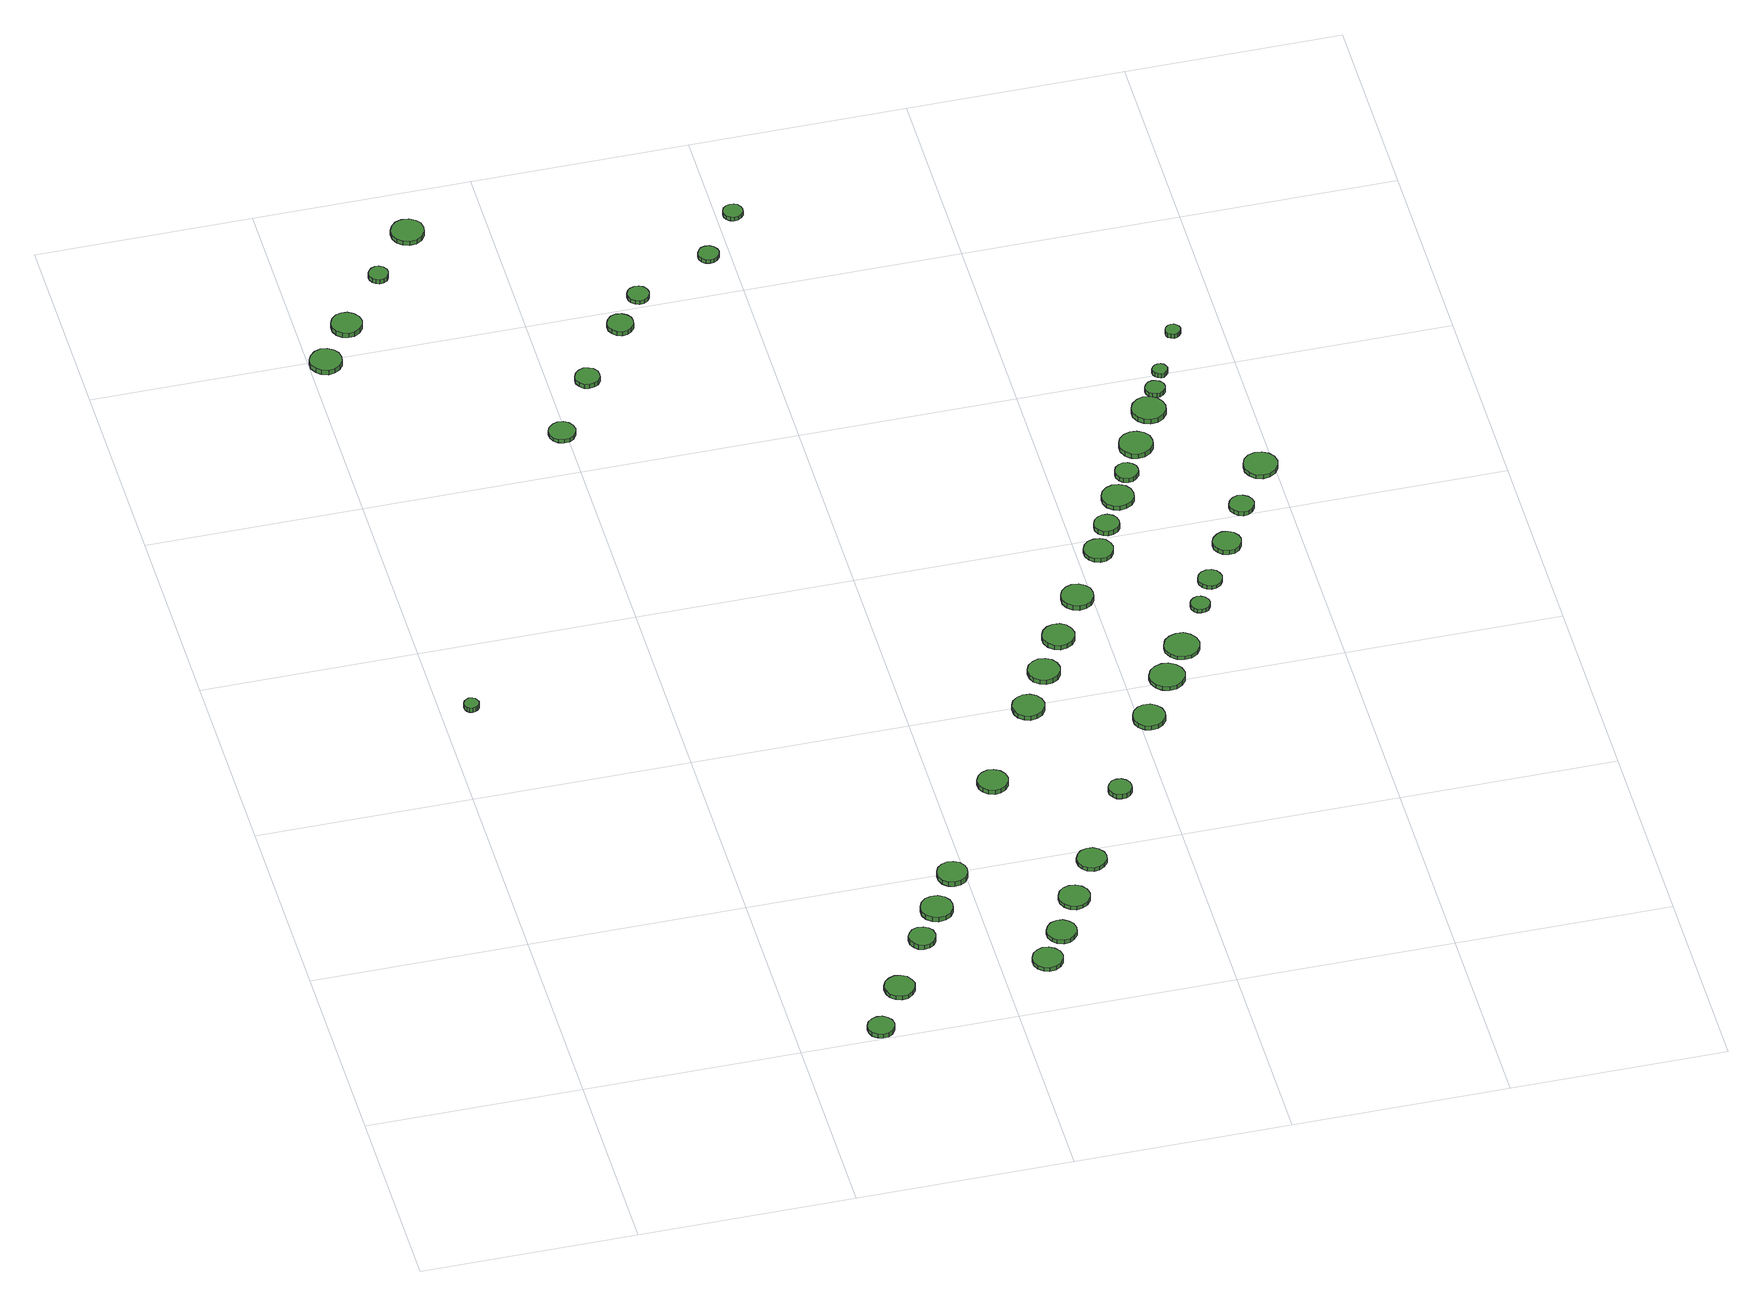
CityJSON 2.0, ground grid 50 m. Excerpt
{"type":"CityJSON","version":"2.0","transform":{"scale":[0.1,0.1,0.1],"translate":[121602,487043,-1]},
"CityObjects":{
"tree1":{"type":"SolitaryVegetationObject","attributes":{"function":"something"},"geometry":[{"type":"MultiSurface","lod":"1","boundaries":[[[0,1,2,3,4,5,6,7,8,9,10,11,12,13,14]],[[15,16,17,18,19,20,21,22,23,24,25,26,27,28,29]],[[0,29,28,1]],[[1,28,27,2]],[[2,27,26,3]],[[3,26,25,4]],[[4,25,24,5]],[[5,24,23,6]],[[6,23,22,7]],[[7,22,21,8]],[[8,21,20,9]],[[9,20,19,10]],[[10,19,18,11]],[[11,18,17,12]],[[12,17,16,13]],[[13,16,15,14]],[[14,15,29,0]]]}]},
"tree2":{"type":"SolitaryVegetationObject","attributes":{"function":"something"},"geometry":[{"type":"MultiSurface","lod":"1","boundaries":[[[30,31,32,33,34,35,36,37,38,39,40,41,42,43,44]],[[45,46,47,48,49,50,51,52,53,54,55,56,57,58,59]],[[30,59,58,31]],[[31,58,57,32]],[[32,57,56,33]],[[33,56,55,34]],[[34,55,54,35]],[[35,54,53,36]],[[36,53,52,37]],[[37,52,51,38]],[[38,51,50,39]],[[39,50,49,40]],[[40,49,48,41]],[[41,48,47,42]],[[42,47,46,43]],[[43,46,45,44]],[[44,45,59,30]]]}]},
"tree3":{"type":"SolitaryVegetationObject","attributes":{"function":"something"},"geometry":[{"type":"MultiSurface","lod":"1","boundaries":[[[60,61,62,63,64,65,66,67,68,69,70,71,72,73,74]],[[75,76,77,78,79,80,81,82,83,84,85,86,87,88,89]],[[60,89,88,61]],[[61,88,87,62]],[[62,87,86,63]],[[63,86,85,64]],[[64,85,84,65]],[[65,84,83,66]],[[66,83,82,67]],[[67,82,81,68]],[[68,81,80,69]],[[69,80,79,70]],[[70,79,78,71]],[[71,78,77,72]],[[72,77,76,73]],[[73,76,75,74]],[[74,75,89,60]]]}]},
"tree4":{"type":"SolitaryVegetationObject","attributes":{"function":"something"},"geometry":[{"type":"MultiSurface","lod":"1","boundaries":[[[90,91,92,93,94,95,96,97,98,99,100,101,102,103,104]],[[105,106,107,108,109,110,111,112,113,114,115,116,117,118,119]],[[90,119,118,91]],[[91,118,117,92]],[[92,117,116,93]],[[93,116,115,94]],[[94,115,114,95]],[[95,114,113,96]],[[96,113,112,97]],[[97,112,111,98]],[[98,111,110,99]],[[99,110,109,100]],[[100,109,108,101]],[[101,108,107,102]],[[102,107,106,103]],[[103,106,105,104]],[[104,105,119,90]]]}]},
"tree5":{"type":"SolitaryVegetationObject","attributes":{"function":"something"},"geometry":[{"type":"MultiSurface","lod":"1","boundaries":[[[120,121,122,123,124,125,126,127,128,129,130,131,132,133,134]],[[135,136,137,138,139,140,141,142,143,144,145,146,147,148,149]],[[120,149,148,121]],[[121,148,147,122]],[[122,147,146,123]],[[123,146,145,124]],[[124,145,144,125]],[[125,144,143,126]],[[126,143,142,127]],[[127,142,141,128]],[[128,141,140,129]],[[129,140,139,130]],[[130,139,138,131]],[[131,138,137,132]],[[132,137,136,133]],[[133,136,135,134]],[[134,135,149,120]]]}]},
"tree6":{"type":"SolitaryVegetationObject","attributes":{"function":"something"},"geometry":[{"type":"MultiSurface","lod":"1","boundaries":[[[150,151,152,153,154,155,156,157,158,159,160,161,162,163,164]],[[165,166,167,168,169,170,171,172,173,174,175,176,177,178,179]],[[150,179,178,151]],[[151,178,177,152]],[[152,177,176,153]],[[153,176,175,154]],[[154,175,174,155]],[[155,174,173,156]],[[156,173,172,157]],[[157,172,171,158]],[[158,171,170,159]],[[159,170,169,160]],[[160,169,168,161]],[[161,168,167,162]],[[162,167,166,163]],[[163,166,165,164]],[[164,165,179,150]]]}]},
"tree7":{"type":"SolitaryVegetationObject","attributes":{"function":"something"},"geometry":[{"type":"MultiSurface","lod":"1","boundaries":[[[180,181,182,183,184,185,186,187,188,189,190,191,192,193,194]],[[195,196,197,198,199,200,201,202,203,204,205,206,207,208,209]],[[180,209,208,181]],[[181,208,207,182]],[[182,207,206,183]],[[183,206,205,184]],[[184,205,204,185]],[[185,204,203,186]],[[186,203,202,187]],[[187,202,201,188]],[[188,201,200,189]],[[189,200,199,190]],[[190,199,198,191]],[[191,198,197,192]],[[192,197,196,193]],[[193,196,195,194]],[[194,195,209,180]]]}]},
"tree8":{"type":"SolitaryVegetationObject","attributes":{"function":"something"},"geometry":[{"type":"MultiSurface","lod":"1","boundaries":[[[210,211,212,213,214,215,216,217,218,219,220,221,222,223,224]],[[225,226,227,228,229,230,231,232,233,234,235,236,237,238,239]],[[210,239,238,211]],[[211,238,237,212]],[[212,237,236,213]],[[213,236,235,214]],[[214,235,234,215]],[[215,234,233,216]],[[216,233,232,217]],[[217,232,231,218]],[[218,231,230,219]],[[219,230,229,220]],[[220,229,228,221]],[[221,228,227,222]],[[222,227,226,223]],[[223,226,225,224]],[[224,225,239,210]]]}]},
"tree9":{"type":"SolitaryVegetationObject","attributes":{"function":"something"},"geometry":[{"type":"MultiSurface","lod":"1","boundaries":[[[240,241,242,243,244,245,246,247,248,249,250,251,252,253,254]],[[255,256,257,258,259,260,261,262,263,264,265,266,267,268,269]],[[240,269,268,241]],[[241,268,267,242]],[[242,267,266,243]],[[243,266,265,244]],[[244,265,264,245]],[[245,264,263,246]],[[246,263,262,247]],[[247,262,261,248]],[[248,261,260,249]],[[249,260,259,250]],[[250,259,258,251]],[[251,258,257,252]],[[252,257,256,253]],[[253,256,255,254]],[[254,255,269,240]]]}]},
"tree10":{"type":"SolitaryVegetationObject","attributes":{"function":"something"},"geometry":[{"type":"MultiSurface","lod":"1","boundaries":[[[270,271,272,273,274,275,276,277,278,279,280,281,282,283,284]],[[285,286,287,288,289,290,291,292,293,294,295,296,297,298,299]],[[270,299,298,271]],[[271,298,297,272]],[[272,297,296,273]],[[273,296,295,274]],[[274,295,294,275]],[[275,294,293,276]],[[276,293,292,277]],[[277,292,291,278]],[[278,291,290,279]],[[279,290,289,280]],[[280,289,288,281]],[[281,288,287,282]],[[282,287,286,283]],[[283,286,285,284]],[[284,285,299,270]]]}]},
"tree11":{"type":"SolitaryVegetationObject","attributes":{"function":"something"},"geometry":[{"type":"MultiSurface","lod":"1","boundaries":[[[300,301,302,303,304,305,306,307,308,309,310,311,312,313,314]],[[315,316,317,318,319,320,321,322,323,324,325,326,327,328,329]],[[300,329,328,301]],[[301,328,327,302]],[[302,327,326,303]],[[303,326,325,304]],[[304,325,324,305]],[[305,324,323,306]],[[306,323,322,307]],[[307,322,321,308]],[[308,321,320,309]],[[309,320,319,310]],[[310,319,318,311]],[[311,318,317,312]],[[312,317,316,313]],[[313,316,315,314]],[[314,315,329,300]]]}]},
"tree12":{"type":"SolitaryVegetationObject","attributes":{"function":"something"},"geometry":[{"type":"MultiSurface","lod":"1","boundaries":[[[330,331,332,333,334,335,336,337,338,339,340,341,342,343,344]],[[345,346,347,348,349,350,351,352,353,354,355,356,357,358,359]],[[330,359,358,331]],[[331,358,357,332]],[[332,357,356,333]],[[333,356,355,334]],[[334,355,354,335]],[[335,354,353,336]],[[336,353,352,337]],[[337,352,351,338]],[[338,351,350,339]],[[339,350,349,340]],[[340,349,348,341]],[[341,348,347,342]],[[342,347,346,343]],[[343,346,345,344]],[[344,345,359,330]]]}]},
"tree13":{"type":"SolitaryVegetationObject","attributes":{"function":"something"},"geometry":[{"type":"MultiSurface","lod":"1","boundaries":[[[360,361,362,363,364,365,366,367,368,369,370,371,372,373,374]],[[375,376,377,378,379,380,381,382,383,384,385,386,387,388,389]],[[360,389,388,361]],[[361,388,387,362]],[[362,387,386,363]],[[363,386,385,364]],[[364,385,384,365]],[[365,384,383,366]],[[366,383,382,367]],[[367,382,381,368]],[[368,381,380,369]],[[369,380,379,370]],[[370,379,378,371]],[[371,378,377,372]],[[372,377,376,373]],[[373,376,375,374]],[[374,375,389,360]]]}]},
"tree14":{"type":"SolitaryVegetationObject","attributes":{"function":"something"},"geometry":[{"type":"MultiSurface","lod":"1","boundaries":[[[390,391,392,393,394,395,396,397,398,399,400,401,402,403,404]],[[405,406,407,408,409,410,411,412,413,414,415,416,417,418,419]],[[390,419,418,391]],[[391,418,417,392]],[[392,417,416,393]],[[393,416,415,394]],[[394,415,414,395]],[[395,414,413,396]],[[396,413,412,397]],[[397,412,411,398]],[[398,411,410,399]],[[399,410,409,400]],[[400,409,408,401]],[[401,408,407,402]],[[402,407,406,403]],[[403,406,405,404]],[[404,405,419,390]]]}]},
"tree15":{"type":"SolitaryVegetationObject","attributes":{"function":"something"},"geometry":[{"type":"MultiSurface","lod":"1","boundaries":[[[420,421,422,423,424,425,426,427,428,429,430,431,432,433,434]],[[435,436,437,438,439,440,441,442,443,444,445,446,447,448,449]],[[420,449,448,421]],[[421,448,447,422]],[[422,447,446,423]],[[423,446,445,424]],[[424,445,444,425]],[[425,444,443,426]],[[426,443,442,427]],[[427,442,441,428]],[[428,441,440,429]],[[429,440,439,430]],[[430,439,438,431]],[[431,438,437,432]],[[432,437,436,433]],[[433,436,435,434]],[[434,435,449,420]]]}]},
"tree16":{"type":"SolitaryVegetationObject","attributes":{"function":"something"},"geometry":[{"type":"MultiSurface","lod":"1","boundaries":[[[450,451,452,453,454,455,456,457,458,459,460,461,462,463,464]],[[465,466,467,468,469,470,471,472,473,474,475,476,477,478,479]],[[450,479,478,451]],[[451,478,477,452]],[[452,477,476,453]],[[453,476,475,454]],[[454,475,474,455]],[[455,474,473,456]],[[456,473,472,457]],[[457,472,471,458]],[[458,471,470,459]],[[459,470,469,460]],[[460,469,468,461]],[[461,468,467,462]],[[462,467,466,463]],[[463,466,465,464]],[[464,465,479,450]]]}]},
"tree17":{"type":"SolitaryVegetationObject","attributes":{"function":"something"},"geometry":[{"type":"MultiSurface","lod":"1","boundaries":[[[480,481,482,483,484,485,486,487,488,489,490,491,492,493,494]],[[495,496,497,498,499,500,501,502,503,504,505,506,507,508,509]],[[480,509,508,481]],[[481,508,507,482]],[[482,507,506,483]],[[483,506,505,484]],[[484,505,504,485]],[[485,504,503,486]],[[486,503,502,487]],[[487,502,501,488]],[[488,501,500,489]],[[489,500,499,490]],[[490,499,498,491]],[[491,498,497,492]],[[492,497,496,493]],[[493,496,495,494]],[[494,495,509,480]]]}]},
"tree18":{"type":"SolitaryVegetationObject","attributes":{"function":"something"},"geometry":[{"type":"MultiSurface","lod":"1","boundaries":[[[510,511,512,513,514,515,516,517,518,519,520,521,522,523,524]],[[525,526,527,528,529,530,531,532,533,534,535,536,537,538,539]],[[510,539,538,511]],[[511,538,537,512]],[[512,537,536,513]],[[513,536,535,514]],[[514,535,534,515]],[[515,534,533,516]],[[516,533,532,517]],[[517,532,531,518]],[[518,531,530,519]],[[519,530,529,520]],[[520,529,528,521]],[[521,528,527,522]],[[522,527,526,523]],[[523,526,525,524]],[[524,525,539,510]]]}]},
"tree19":{"type":"SolitaryVegetationObject","attributes":{"function":"something"},"geometry":[{"type":"MultiSurface","lod":"1","boundaries":[[[540,541,542,543,544,545,546,547,548,549,550,551,552,553,554]],[[555,556,557,558,559,560,561,562,563,564,565,566,567,568,569]],[[540,569,568,541]],[[541,568,567,542]],[[542,567,566,543]],[[543,566,565,544]],[[544,565,564,545]],[[545,564,563,546]],[[546,563,562,547]],[[547,562,561,548]],[[548,561,560,549]],[[549,560,559,550]],[[550,559,558,551]],[[551,558,557,552]],[[552,557,556,553]],[[553,556,555,554]],[[554,555,569,540]]]}]},
"tree20":{"type":"SolitaryVegetationObject","attributes":{"function":"something"},"geometry":[{"type":"MultiSurface","lod":"1","boundaries":[[[570,571,572,573,574,575,576,577,578,579,580,581,582,583,584]],[[585,586,587,588,589,590,591,592,593,594,595,596,597,598,599]],[[570,599,598,571]],[[571,598,597,572]],[[572,597,596,573]],[[573,596,595,574]],[[574,595,594,575]],[[575,594,593,576]],[[576,593,592,577]],[[577,592,591,578]],[[578,591,590,579]],[[579,590,589,580]],[[580,589,588,581]],[[581,588,587,582]],[[582,587,586,583]],[[583,586,585,584]],[[584,585,599,570]]]}]},
"tree21":{"type":"SolitaryVegetationObject","attributes":{"function":"something"},"geometry":[{"type":"MultiSurface","lod":"1","boundaries":[[[600,601,602,603,604,605,606,607,608,609,610,611,612,613,614]],[[615,616,617,618,619,620,621,622,623,624,625,626,627,628,629]],[[600,629,628,601]],[[601,628,627,602]],[[602,627,626,603]],[[603,626,625,604]],[[604,625,624,605]],[[605,624,623,606]],[[606,623,622,607]],[[607,622,621,608]],[[608,621,620,609]],[[609,620,619,610]],[[610,619,618,611]],[[611,618,617,612]],[[612,617,616,613]],[[613,616,615,614]],[[614,615,629,600]]]}]},
"tree22":{"type":"SolitaryVegetationObject","attributes":{"function":"something"},"geometry":[{"type":"MultiSurface","lod":"1","boundaries":[[[630,631,632,633,634,635,636,637,638,639,640,641,642,643,644]],[[645,646,647,648,649,650,651,652,653,654,655,656,657,658,659]],[[630,659,658,631]],[[631,658,657,632]],[[632,657,656,633]],[[633,656,655,634]],[[634,655,654,635]],[[635,654,653,636]],[[636,653,652,637]],[[637,652,651,638]],[[638,651,650,639]],[[639,650,649,640]],[[640,649,648,641]],[[641,648,647,642]],[[642,647,646,643]],[[643,646,645,644]],[[644,645,659,630]]]}]},
"tree23":{"type":"SolitaryVegetationObject","attributes":{"function":"something"},"geometry":[{"type":"MultiSurface","lod":"1","boundaries":[[[660,661,662,663,664,665,666,667,668,669,670,671,672,673,674]],[[675,676,677,678,679,680,681,682,683,684,685,686,687,688,689]],[[660,689,688,661]],[[661,688,687,662]],[[662,687,686,663]],[[663,686,685,664]],[[664,685,684,665]],[[665,684,683,666]],[[666,683,682,667]],[[667,682,681,668]],[[668,681,680,669]],[[669,680,679,670]],[[670,679,678,671]],[[671,678,677,672]],[[672,677,676,673]],[[673,676,675,674]],[[674,675,689,660]]]}]},
"tree24":{"type":"SolitaryVegetationObject","attributes":{"function":"something"},"geometry":[{"type":"MultiSurface","lod":"1","boundaries":[[[690,691,692,693,694,695,696,697,698,699,700,701,702,703,704]],[[705,706,707,708,709,710,711,712,713,714,715,716,717,718,719]],[[690,719,718,691]],[[691,718,717,692]],[[692,717,716,693]],[[693,716,715,694]],[[694,715,714,695]],[[695,714,713,696]],[[696,713,712,697]],[[697,712,711,698]],[[698,711,710,699]],[[699,710,709,700]],[[700,709,708,701]],[[701,708,707,702]],[[702,707,706,703]],[[703,706,705,704]],[[704,705,719,690]]]}]},
"tree25":{"type":"SolitaryVegetationObject","attributes":{"function":"something"},"geometry":[{"type":"MultiSurface","lod":"1","boundaries":[[[720,721,722,723,724,725,726,727,728,729,730,731,732,733,734]],[[735,736,737,738,739,740,741,742,743,744,745,746,747,748,749]],[[720,749,748,721]],[[721,748,747,722]],[[722,747,746,723]],[[723,746,745,724]],[[724,745,744,725]],[[725,744,743,726]],[[726,743,742,727]],[[727,742,741,728]],[[728,741,740,729]],[[729,740,739,730]],[[730,739,738,731]],[[731,738,737,732]],[[732,737,736,733]],[[733,736,735,734]],[[734,735,749,720]]]}]},
"tree26":{"type":"SolitaryVegetationObject","attributes":{"function":"something"},"geometry":[{"type":"MultiSurface","lod":"1","boundaries":[[[750,751,752,753,754,755,756,757,758,759,760,761,762,763,764]],[[765,766,767,768,769,770,771,772,773,774,775,776,777,778,779]],[[750,779,778,751]],[[751,778,777,752]],[[752,777,776,753]],[[753,776,775,754]],[[754,775,774,755]],[[755,774,773,756]],[[756,773,772,757]],[[757,772,771,758]],[[758,771,770,759]],[[759,770,769,760]],[[760,769,768,761]],[[761,768,767,762]],[[762,767,766,763]],[[763,766,765,764]],[[764,765,779,750]]]}]},
"tree27":{"type":"SolitaryVegetationObject","attributes":{"function":"something"},"geometry":[{"type":"MultiSurface","lod":"1","boundaries":[[[780,781,782,783,784,785,786,787,788,789,790,791,792,793,794]],[[795,796,797,798,799,800,801,802,803,804,805,806,807,808,809]],[[780,809,808,781]],[[781,808,807,782]],[[782,807,806,783]],[[783,806,805,784]],[[784,805,804,785]],[[785,804,803,786]],[[786,803,802,787]],[[787,802,801,788]],[[788,801,800,789]],[[789,800,799,790]],[[790,799,798,791]],[[791,798,797,792]],[[792,797,796,793]],[[793,796,795,794]],[[794,795,809,780]]]}]},
"tree28":{"type":"SolitaryVegetationObject","attributes":{"function":"something"},"geometry":[{"type":"MultiSurface","lod":"1","boundaries":[[[810,811,812,813,814,815,816,817,818,819,820,821,822,823,824]],[[825,826,827,828,829,830,831,832,833,834,835,836,837,838,839]],[[810,839,838,811]],[[811,838,837,812]],[[812,837,836,813]],[[813,836,835,814]],[[814,835,834,815]],[[815,834,833,816]],[[816,833,832,817]],[[817,832,831,818]],[[818,831,830,819]],[[819,830,829,820]],[[820,829,828,821]],[[821,828,827,822]],[[822,827,826,823]],[[823,826,825,824]],[[824,825,839,810]]]}]},
"tree29":{"type":"SolitaryVegetationObject","attributes":{"function":"something"},"geometry":[{"type":"MultiSurface","lod":"1","boundaries":[[[840,841,842,843,844,845,846,847,848,849,850,851,852,853,854]],[[855,856,857,858,859,860,861,862,863,864,865,866,867,868,869]],[[840,869,868,841]],[[841,868,867,842]],[[842,867,866,843]],[[843,866,865,844]],[[844,865,864,845]],[[845,864,863,846]],[[846,863,862,847]],[[847,862,861,848]],[[848,861,860,849]],[[849,860,859,850]],[[850,859,858,851]],[[851,858,857,852]],[[852,857,856,853]],[[853,856,855,854]],[[854,855,869,840]]]}]},
"tree30":{"type":"SolitaryVegetationObject","attributes":{"function":"something"},"geometry":[{"type":"MultiSurface","lod":"1","boundaries":[[[870,871,872,873,874,875,876,877,878,879,880,881,882,883,884]],[[885,886,887,888,889,890,891,892,893,894,895,896,897,898,899]],[[870,899,898,871]],[[871,898,897,872]],[[872,897,896,873]],[[873,896,895,874]],[[874,895,894,875]],[[875,894,893,876]],[[876,893,892,877]],[[877,892,891,878]],[[878,891,890,879]],[[879,890,889,880]],[[880,889,888,881]],[[881,888,887,882]],[[882,887,886,883]],[[883,886,885,884]],[[884,885,899,870]]]}]},
"tree31":{"type":"SolitaryVegetationObject","attributes":{"function":"something"},"geometry":[{"type":"MultiSurface","lod":"1","boundaries":[[[900,901,902,903,904,905,906,907,908,909,910,911,912,913,914]],[[915,916,917,918,919,920,921,922,923,924,925,926,927,928,929]],[[900,929,928,901]],[[901,928,927,902]],[[902,927,926,903]],[[903,926,925,904]],[[904,925,924,905]],[[905,924,923,906]],[[906,923,922,907]],[[907,922,921,908]],[[908,921,920,909]],[[909,920,919,910]],[[910,919,918,911]],[[911,918,917,912]],[[912,917,916,913]],[[913,916,915,914]],[[914,915,929,900]]]}]},
"tree32":{"type":"SolitaryVegetationObject","attributes":{"function":"something"},"geometry":[{"type":"MultiSurface","lod":"1","boundaries":[[[930,931,932,933,934,935,936,937,938,939,940,941,942,943,944]],[[945,946,947,948,949,950,951,952,953,954,955,956,957,958,959]],[[930,959,958,931]],[[931,958,957,932]],[[932,957,956,933]],[[933,956,955,934]],[[934,955,954,935]],[[935,954,953,936]],[[936,953,952,937]],[[937,952,951,938]],[[938,951,950,939]],[[939,950,949,940]],[[940,949,948,941]],[[941,948,947,942]],[[942,947,946,943]],[[943,946,945,944]],[[944,945,959,930]]]}]},
"tree33":{"type":"SolitaryVegetationObject","attributes":{"function":"something"},"geometry":[{"type":"MultiSurface","lod":"1","boundaries":[[[960,961,962,963,964,965,966,967,968,969,970,971,972,973,974]],[[975,976,977,978,979,980,981,982,983,984,985,986,987,988,989]],[[960,989,988,961]],[[961,988,987,962]],[[962,987,986,963]],[[963,986,985,964]],[[964,985,984,965]],[[965,984,983,966]],[[966,983,982,967]],[[967,982,981,968]],[[968,981,980,969]],[[969,980,979,970]],[[970,979,978,971]],[[971,978,977,972]],[[972,977,976,973]],[[973,976,975,974]],[[974,975,989,960]]]}]},
"tree34":{"type":"SolitaryVegetationObject","attributes":{"function":"something"},"geometry":[{"type":"MultiSurface","lod":"1","boundaries":[[[990,991,992,993,994,995,996,997,998,999,1000,1001,1002,1003,1004]],[[1005,1006,1007,1008,1009,1010,1011,1012,1013,1014,1015,1016,1017,1018,1019]],[[990,1019,1018,991]],[[991,1018,1017,992]],[[992,1017,1016,993]],[[993,1016,1015,994]],[[994,1015,1014,995]],[[995,1014,1013,996]],[[996,1013,1012,997]],[[997,1012,1011,998]],[[998,1011,1010,999]],[[999,1010,1009,1000]],[[1000,1009,1008,1001]],[[1001,1008,1007,1002]],[[1002,1007,1006,1003]],[[1003,1006,1005,1004]],[[1004,1005,1019,990]]]}]},
"tree35":{"type":"SolitaryVegetationObject","attributes":{"function":"something"},"geometry":[{"type":"MultiSurface","lod":"1","boundaries":[[[1020,1021,1022,1023,1024,1025,1026,1027,1028,1029,1030,1031,1032,1033,1034]],[[1035,1036,1037,1038,1039,1040,1041,1042,1043,1044,1045,1046,1047,1048,1049]],[[1020,1049,1048,1021]],[[1021,1048,1047,1022]],[[1022,1047,1046,1023]],[[1023,1046,1045,1024]],[[1024,1045,1044,1025]],[[1025,1044,1043,1026]],[[1026,1043,1042,1027]],[[1027,1042,1041,1028]],[[1028,1041,1040,1029]],[[1029,1040,1039,1030]],[[1030,1039,1038,1031]],[[1031,1038,1037,1032]],[[1032,1037,1036,1033]],[[1033,1036,1035,1034]],[[1034,1035,1049,1020]]]}]},
"tree36":{"type":"SolitaryVegetationObject","attributes":{"function":"something"},"geometry":[{"type":"MultiSurface","lod":"1","boundaries":[[[1050,1051,1052,1053,1054,1055,1056,1057,1058,1059,1060,1061,1062,1063,1064]],[[1065,1066,1067,1068,1069,1070,1071,1072,1073,1074,1075,1076,1077,1078,1079]],[[1050,1079,1078,1051]],[[1051,1078,1077,1052]],[[1052,1077,1076,1053]],[[1053,1076,1075,1054]],[[1054,1075,1074,1055]],[[1055,1074,1073,1056]],[[1056,1073,1072,1057]],[[1057,1072,1071,1058]],[[1058,1071,1070,1059]],[[1059,1070,1069,1060]],[[1060,1069,1068,1061]],[[1061,1068,1067,1062]],[[1062,1067,1066,1063]],[[1063,1066,1065,1064]],[[1064,1065,1079,1050]]]}]},
"tree37":{"type":"SolitaryVegetationObject","attributes":{"function":"something"},"geometry":[{"type":"MultiSurface","lod":"1","boundaries":[[[1080,1081,1082,1083,1084,1085,1086,1087,1088,1089,1090,1091,1092,1093,1094]],[[1095,1096,1097,1098,1099,1100,1101,1102,1103,1104,1105,1106,1107,1108,1109]],[[1080,1109,1108,1081]],[[1081,1108,1107,1082]],[[1082,1107,1106,1083]],[[1083,1106,1105,1084]],[[1084,1105,1104,1085]],[[1085,1104,1103,1086]],[[1086,1103,1102,1087]],[[1087,1102,1101,1088]],[[1088,1101,1100,1089]],[[1089,1100,1099,1090]],[[1090,1099,1098,1091]],[[1091,1098,1097,1092]],[[1092,1097,1096,1093]],[[1093,1096,1095,1094]],[[1094,1095,1109,1080]]]}]},
"tree38":{"type":"SolitaryVegetationObject","attributes":{"function":"something"},"geometry":[{"type":"MultiSurface","lod":"1","boundaries":[[[1110,1111,1112,1113,1114,1115,1116,1117,1118,1119,1120,1121,1122,1123,1124]],[[1125,1126,1127,1128,1129,1130,1131,1132,1133,1134,1135,1136,1137,1138,1139]],[[1110,1139,1138,1111]],[[1111,1138,1137,1112]],[[1112,1137,1136,1113]],[[1113,1136,1135,1114]],[[1114,1135,1134,1115]],[[1115,1134,1133,1116]],[[1116,1133,1132,1117]],[[1117,1132,1131,1118]],[[1118,1131,1130,1119]],[[1119,1130,1129,1120]],[[1120,1129,1128,1121]],[[1121,1128,1127,1122]],[[1122,1127,1126,1123]],[[1123,1126,1125,1124]],[[1124,1125,1139,1110]]]}]},
"tree39":{"type":"SolitaryVegetationObject","attributes":{"function":"something"},"geometry":[{"type":"MultiSurface","lod":"1","boundaries":[[[1140,1141,1142,1143,1144,1145,1146,1147,1148,1149,1150,1151,1152,1153,1154]],[[1155,1156,1157,1158,1159,1160,1161,1162,1163,1164,1165,1166,1167,1168,1169]],[[1140,1169,1168,1141]],[[1141,1168,1167,1142]],[[1142,1167,1166,1143]],[[1143,1166,1165,1144]],[[1144,1165,1164,1145]],[[1145,1164,1163,1146]],[[1146,1163,1162,1147]],[[1147,1162,1161,1148]],[[1148,1161,1160,1149]],[[1149,1160,1159,1150]],[[1150,1159,1158,1151]],[[1151,1158,1157,1152]],[[1152,1157,1156,1153]],[[1153,1156,1155,1154]],[[1154,1155,1169,1140]]]}]},
"tree40":{"type":"SolitaryVegetationObject","attributes":{"function":"something"},"geometry":[{"type":"MultiSurface","lod":"1","boundaries":[[[1170,1171,1172,1173,1174,1175,1176,1177,1178,1179,1180,1181,1182,1183,1184]],[[1185,1186,1187,1188,1189,1190,1191,1192,1193,1194,1195,1196,1197,1198,1199]],[[1170,1199,1198,1171]],[[1171,1198,1197,1172]],[[1172,1197,1196,1173]],[[1173,1196,1195,1174]],[[1174,1195,1194,1175]],[[1175,1194,1193,1176]],[[1176,1193,1192,1177]],[[1177,1192,1191,1178]],[[1178,1191,1190,1179]],[[1179,1190,1189,1180]],[[1180,1189,1188,1181]],[[1181,1188,1187,1182]],[[1182,1187,1186,1183]],[[1183,1186,1185,1184]],[[1184,1185,1199,1170]]]}]},
"tree41":{"type":"SolitaryVegetationObject","attributes":{"function":"something"},"geometry":[{"type":"MultiSurface","lod":"1","boundaries":[[[1200,1201,1202,1203,1204,1205,1206,1207,1208,1209,1210,1211,1212,1213,1214]],[[1215,1216,1217,1218,1219,1220,1221,1222,1223,1224,1225,1226,1227,1228,1229]],[[1200,1229,1228,1201]],[[1201,1228,1227,1202]],[[1202,1227,1226,1203]],[[1203,1226,1225,1204]],[[1204,1225,1224,1205]],[[1205,1224,1223,1206]],[[1206,1223,1222,1207]],[[1207,1222,1221,1208]],[[1208,1221,1220,1209]],[[1209,1220,1219,1210]],[[1210,1219,1218,1211]],[[1211,1218,1217,1212]],[[1212,1217,1216,1213]],[[1213,1216,1215,1214]],[[1214,1215,1229,1200]]]}]},
"tree42":{"type":"SolitaryVegetationObject","attributes":{"function":"something"},"geometry":[{"type":"MultiSurface","lod":"1","boundaries":[[[1230,1231,1232,1233,1234,1235,1236,1237,1238,1239,1240,1241,1242,1243,1244]],[[1245,1246,1247,1248,1249,1250,1251,1252,1253,1254,1255,1256,1257,1258,1259]],[[1230,1259,1258,1231]],[[1231,1258,1257,1232]],[[1232,1257,1256,1233]],[[1233,1256,1255,1234]],[[1234,1255,1254,1235]],[[1235,1254,1253,1236]],[[1236,1253,1252,1237]],[[1237,1252,1251,1238]],[[1238,1251,1250,1239]],[[1239,1250,1249,1240]],[[1240,1249,1248,1241]],[[1241,1248,1247,1242]],[[1242,1247,1246,1243]],[[1243,1246,1245,1244]],[[1244,1245,1259,1230]]]}]},
"tree43":{"type":"SolitaryVegetationObject","attributes":{"function":"something"},"geometry":[{"type":"MultiSurface","lod":"1","boundaries":[[[1260,1261,1262,1263,1264,1265,1266,1267,1268,1269,1270,1271,1272,1273,1274]],[[1275,1276,1277,1278,1279,1280,1281,1282,1283,1284,1285,1286,1287,1288,1289]],[[1260,1289,1288,1261]],[[1261,1288,1287,1262]],[[1262,1287,1286,1263]],[[1263,1286,1285,1264]],[[1264,1285,1284,1265]],[[1265,1284,1283,1266]],[[1266,1283,1282,1267]],[[1267,1282,1281,1268]],[[1268,1281,1280,1269]],[[1269,1280,1279,1270]],[[1270,1279,1278,1271]],[[1271,1278,1277,1272]],[[1272,1277,1276,1273]],[[1273,1276,1275,1274]],[[1274,1275,1289,1260]]]}]}
},
"vertices":[
[86,1285,30],[84,1292,30],[80,1298,30],[74,1301,30],[67,1302,30],[60,1300,30],[55,1295,30],[52,1289,30],[52,1281,30],[55,1275,30],[60,1270,30],[67,1268,30],[74,1269,30],[80,1272,30],[84,1278,30],[84,1278,17],[80,1272,17],[74,1269,17],[67,1268,17],[60,1270,17],[55,1275,17],[52,1281,17],[52,1289,17],[55,1295,17],[60,1300,17],[67,1302,17],[74,1301,17],[80,1298,17],[84,1292,17],[86,1285,17],
[723,32,17],[720,45,17],[713,55,17],[702,62,17],[689,63,17],[677,59,17],[667,51,17],[662,39,17],[662,26,17],[667,14,17],[677,6,17],[689,2,17],[702,3,17],[713,9,17],[720,20,17],[720,20,6],[713,9,6],[702,3,6],[689,2,6],[677,6,6],[667,14,6],[662,26,6],[662,39,6],[667,51,6],[677,59,6],[689,63,6],[702,62,6],[713,55,6],[720,45,6],[723,32,6],
[75,2488,19],[72,2503,19],[63,2515,19],[50,2523,19],[35,2525,19],[20,2520,19],[9,2510,19],[2,2496,19],[2,2480,19],[9,2466,19],[20,2456,19],[35,2451,19],[50,2453,19],[63,2461,19],[72,2473,19],[72,2473,6],[63,2461,6],[50,2453,6],[35,2451,6],[20,2456,6],[9,2466,6],[2,2480,6],[2,2496,6],[9,2510,6],[20,2520,6],[35,2525,6],[50,2523,6],[63,2515,6],[72,2503,6],[75,2488,6],
[800,151,17],[796,165,17],[788,177,17],[775,184,17],[761,186,17],[747,181,17],[736,172,17],[730,158,17],[730,144,17],[736,130,17],[747,120,17],[761,116,17],[775,117,17],[788,125,17],[796,137,17],[796,137,6],[788,125,6],[775,117,6],[761,116,6],[747,120,6],[736,130,6],[730,144,6],[730,158,6],[736,172,6],[747,181,6],[761,186,6],[775,184,6],[788,177,6],[796,165,6],[800,151,6],
[147,2590,24],[144,2604,24],[135,2616,24],[122,2624,24],[108,2625,24],[94,2621,24],[83,2611,24],[77,2597,24],[77,2583,24],[83,2569,24],[94,2559,24],[108,2555,24],[122,2556,24],[135,2564,24],[144,2575,24],[144,2575,11],[135,2564,11],[122,2556,11],[108,2555,11],[94,2559,11],[83,2569,11],[77,2583,11],[77,2597,11],[83,2611,11],[94,2621,11],[108,2625,11],[122,2624,11],[135,2616,11],[144,2604,11],[147,2590,11],
[883,296,20],[881,309,20],[873,319,20],[862,325,20],[849,327,20],[837,323,20],[828,314,20],[822,303,20],[822,290,20],[828,278,20],[837,269,20],[849,265,20],[862,267,20],[873,273,20],[881,284,20],[881,284,7],[873,273,7],[862,267,7],[849,265,7],[837,269,7],[828,278,7],[822,290,7],[822,303,7],[828,314,7],[837,323,7],[849,327,7],[862,325,7],[873,319,7],[881,309,7],[883,296,7],
[945,385,19],[942,400,19],[933,412,19],[920,420,19],[904,421,19],[890,417,19],[878,406,19],[872,392,19],[872,377,19],[878,363,19],[890,353,19],[904,348,19],[920,350,19],[933,357,19],[942,370,19],[942,370,6],[933,357,6],[920,350,6],[904,348,6],[890,353,6],[878,363,6],[872,377,6],[872,392,6],[878,406,6],[890,417,6],[904,421,6],[920,420,6],[933,412,6],[942,400,6],[945,385,6],
[244,2735,23],[242,2744,23],[237,2752,23],[228,2757,23],[219,2758,23],[210,2755,23],[203,2748,23],[199,2740,23],[199,2730,23],[203,2721,23],[210,2715,23],[219,2712,23],[228,2713,23],[237,2718,23],[242,2726,23],[242,2726,11],[237,2718,11],[228,2713,11],[219,2712,11],[210,2715,11],[203,2721,11],[199,2730,11],[199,2740,11],[203,2748,11],[210,2755,11],[219,2758,11],[228,2757,11],[237,2752,11],[242,2744,11],[244,2735,11],
[1005,489,19],[1002,503,19],[994,515,19],[981,522,19],[967,524,19],[953,519,19],[942,510,19],[936,496,19],[936,482,19],[942,468,19],[953,458,19],[967,454,19],[981,456,19],[994,463,19],[1002,475,19],[1002,475,6],[994,463,6],[981,456,6],[967,454,6],[953,458,6],[942,468,6],[936,482,6],[936,496,6],[942,510,6],[953,519,6],[967,524,6],[981,522,6],[994,515,6],[1002,503,6],[1005,489,6],
[521,2132,16],[518,2145,16],[511,2155,16],[500,2162,16],[487,2163,16],[475,2159,16],[465,2150,16],[460,2139,16],[460,2126,16],[465,2114,16],[475,2106,16],[487,2102,16],[500,2103,16],[511,2109,16],[518,2120,16],[518,2120,6],[511,2109,6],[500,2103,6],[487,2102,6],[475,2106,6],[465,2114,6],[460,2126,6],[460,2139,6],[465,2150,6],[475,2159,6],[487,2163,6],[500,2162,6],[511,2155,6],[518,2145,6],[521,2132,6],
[1142,163,16],[1139,177,16],[1130,189,16],[1118,196,16],[1103,198,16],[1090,193,16],[1079,184,16],[1073,170,16],[1073,156,16],[1079,143,16],[1090,133,16],[1103,128,16],[1118,130,16],[1130,137,16],[1139,149,16],[1139,149,5],[1130,137,5],[1118,130,5],[1103,128,5],[1090,133,5],[1079,143,5],[1073,156,5],[1073,170,5],[1079,184,5],[1090,193,5],[1103,198,5],[1118,196,5],[1130,189,5],[1139,177,5],[1142,163,5],
[358,2863,18],[355,2879,18],[346,2891,18],[332,2899,18],[316,2901,18],[301,2896,18],[290,2886,18],[283,2871,18],[283,2855,18],[290,2841,18],[301,2831,18],[316,2826,18],[332,2827,18],[346,2835,18],[355,2848,18],[355,2848,6],[346,2835,6],[332,2827,6],[316,2826,6],[301,2831,6],[290,2841,6],[283,2855,6],[283,2871,6],[290,2886,6],[301,2896,6],[316,2901,6],[332,2899,6],[346,2891,6],[355,2879,6],[358,2863,6],
[1194,244,16],[1191,258,16],[1182,269,16],[1170,277,16],[1156,278,16],[1142,274,16],[1132,264,16],[1126,251,16],[1126,237,16],[1132,224,16],[1142,214,16],[1156,210,16],[1170,211,16],[1182,219,16],[1191,230,16],[1191,230,5],[1182,219,5],[1170,211,5],[1156,210,5],[1142,214,5],[1132,224,5],[1126,237,5],[1126,251,5],[1132,264,5],[1142,274,5],[1156,278,5],[1170,277,5],[1182,269,5],[1191,258,5],[1194,244,5],
[616,2288,22],[614,2300,22],[607,2310,22],[597,2315,22],[585,2317,22],[574,2313,22],[565,2305,22],[560,2294,22],[560,2283,22],[565,2272,22],[574,2264,22],[585,2260,22],[597,2262,22],[607,2267,22],[614,2277,22],[614,2277,10],[607,2267,10],[597,2262,10],[585,2260,10],[574,2264,10],[565,2272,10],[560,2283,10],[560,2294,10],[565,2305,10],[574,2313,10],[585,2317,10],[597,2315,10],[607,2310,10],[614,2300,10],[616,2288,10],
[1251,349,15],[1248,364,15],[1239,376,15],[1226,384,15],[1211,385,15],[1197,381,15],[1186,371,15],[1180,357,15],[1180,342,15],[1186,328,15],[1197,318,15],[1211,313,15],[1226,315,15],[1239,322,15],[1248,335,15],[1248,335,5],[1239,322,5],[1226,315,5],[1211,313,5],[1197,318,5],[1186,328,5],[1180,342,5],[1180,357,5],[1186,371,5],[1197,381,5],[1211,385,5],[1226,384,5],[1239,376,5],[1248,364,5],[1251,349,5],
[1167,760,22],[1164,775,22],[1155,787,22],[1142,794,22],[1128,796,22],[1114,791,22],[1103,781,22],[1097,768,22],[1097,753,22],[1103,740,22],[1114,730,22],[1128,725,22],[1142,727,22],[1155,734,22],[1164,746,22],[1164,746,10],[1155,734,10],[1142,727,10],[1128,725,10],[1114,730,10],[1103,740,10],[1097,753,10],[1097,768,10],[1103,781,10],[1114,791,10],[1128,796,10],[1142,794,10],[1155,787,10],[1164,775,10],[1167,760,10],
[1318,462,15],[1315,476,15],[1306,488,15],[1294,495,15],[1280,496,15],[1266,492,15],[1256,482,15],[1250,469,15],[1250,455,15],[1256,442,15],[1266,433,15],[1280,428,15],[1294,430,15],[1306,437,15],[1315,448,15],[1315,448,5],[1306,437,5],[1294,430,5],[1280,428,5],[1266,433,5],[1256,442,5],[1250,455,5],[1250,469,5],[1256,482,5],[1266,492,5],[1280,496,5],[1294,495,5],[1306,488,5],[1315,476,5],[1318,462,5],
[732,2442,23],[730,2455,23],[722,2465,23],[712,2471,23],[699,2473,23],[687,2469,23],[678,2460,23],[673,2449,23],[673,2436,23],[678,2425,23],[687,2416,23],[699,2412,23],[712,2414,23],[722,2420,23],[730,2430,23],[730,2430,11],[722,2420,11],[712,2414,11],[699,2412,11],[687,2416,11],[678,2425,11],[673,2436,11],[673,2449,11],[678,2460,11],[687,2469,11],[699,2473,11],[712,2471,11],[722,2465,11],[730,2455,11],[732,2442,11],
[791,2534,17],[789,2544,17],[783,2553,17],[774,2558,17],[764,2559,17],[754,2556,17],[746,2549,17],[742,2540,17],[742,2529,17],[746,2520,17],[754,2513,17],[764,2509,17],[774,2510,17],[783,2516,17],[789,2524,17],[789,2524,6],[783,2516,6],[774,2510,6],[764,2509,6],[754,2513,6],[746,2520,6],[742,2529,6],[742,2540,6],[746,2549,6],[754,2556,6],[764,2559,6],[774,2558,6],[783,2553,6],[789,2544,6],[791,2534,6],
[1306,981,24],[1303,996,24],[1294,1009,24],[1281,1016,24],[1265,1018,24],[1251,1013,24],[1239,1003,24],[1233,989,24],[1233,973,24],[1239,959,24],[1251,949,24],[1265,944,24],[1281,946,24],[1294,953,24],[1303,966,24],[1303,966,12],[1294,953,12],[1281,946,12],[1265,944,12],[1251,949,12],[1239,959,12],[1233,973,12],[1233,989,12],[1239,1003,12],[1251,1013,12],[1265,1018,12],[1281,1016,12],[1294,1009,12],[1303,996,12],[1306,981,12],
[1427,667,24],[1425,678,24],[1418,687,24],[1409,693,24],[1398,694,24],[1387,691,24],[1379,683,24],[1374,673,24],[1374,662,24],[1379,652,24],[1387,644,24],[1398,641,24],[1409,642,24],[1418,647,24],[1425,656,24],[1425,656,11],[1418,647,11],[1409,642,11],[1398,641,11],[1387,644,11],[1379,652,11],[1374,662,11],[1374,673,11],[1379,683,11],[1387,691,11],[1398,694,11],[1409,693,11],[1418,687,11],[1425,678,11],[1427,667,11],
[1370,1094,19],[1367,1109,19],[1358,1122,19],[1345,1129,19],[1329,1131,19],[1315,1126,19],[1303,1116,19],[1297,1102,19],[1297,1086,19],[1303,1072,19],[1315,1062,19],[1329,1057,19],[1345,1059,19],[1358,1066,19],[1367,1079,19],[1367,1079,7],[1358,1066,7],[1345,1059,7],[1329,1057,7],[1315,1062,7],[1303,1072,7],[1297,1086,7],[1297,1102,7],[1303,1116,7],[1315,1126,7],[1329,1131,7],[1345,1129,7],[1358,1122,7],[1367,1109,7],[1370,1094,7],
[976,2628,16],[973,2637,16],[967,2646,16],[959,2651,16],[949,2652,16],[939,2649,16],[932,2642,16],[928,2633,16],[928,2623,16],[932,2613,16],[939,2607,16],[949,2604,16],[959,2605,16],[967,2610,16],[973,2618,16],[973,2618,6],[967,2610,6],[959,2605,6],[949,2604,6],[939,2607,6],[932,2613,6],[928,2623,6],[928,2633,6],[932,2642,6],[939,2649,6],[949,2652,6],[959,2651,6],[967,2646,6],[973,2637,6],[976,2628,6],
[1430,1200,17],[1427,1216,17],[1418,1228,17],[1405,1236,17],[1389,1237,17],[1375,1233,17],[1363,1222,17],[1357,1208,17],[1357,1193,17],[1363,1179,17],[1375,1168,17],[1389,1163,17],[1405,1165,17],[1418,1173,17],[1427,1185,17],[1427,1185,5],[1418,1173,5],[1405,1165,5],[1389,1163,5],[1375,1168,5],[1363,1179,5],[1357,1193,5],[1357,1208,5],[1363,1222,5],[1375,1233,5],[1389,1237,5],[1405,1236,5],[1418,1228,5],[1427,1216,5],[1430,1200,5],
[1558,884,24],[1555,899,24],[1546,911,24],[1533,919,24],[1517,920,24],[1503,916,24],[1491,905,24],[1485,891,24],[1485,876,24],[1491,862,24],[1503,851,24],[1517,847,24],[1533,848,24],[1546,856,24],[1555,868,24],[1555,868,12],[1546,856,12],[1533,848,12],[1517,847,12],[1503,851,12],[1491,862,12],[1485,876,12],[1485,891,12],[1491,905,12],[1503,916,12],[1517,920,12],[1533,919,12],[1546,911,12],[1555,899,12],[1558,884,12],
[1503,1318,18],[1500,1333,18],[1491,1345,18],[1478,1353,18],[1462,1355,18],[1448,1350,18],[1436,1340,18],[1430,1326,18],[1430,1310,18],[1436,1296,18],[1448,1286,18],[1462,1281,18],[1478,1283,18],[1491,1290,18],[1500,1303,18],[1500,1303,5],[1491,1290,5],[1478,1283,5],[1462,1281,5],[1448,1286,5],[1436,1296,5],[1430,1310,5],[1430,1326,5],[1436,1340,5],[1448,1350,5],[1462,1355,5],[1478,1353,5],[1491,1345,5],[1500,1333,5],[1503,1318,5],
[1061,2751,17],[1059,2760,17],[1053,2768,17],[1045,2772,17],[1036,2773,17],[1027,2770,17],[1019,2764,17],[1016,2755,17],[1016,2746,17],[1019,2737,17],[1027,2731,17],[1036,2728,17],[1045,2729,17],[1053,2734,17],[1059,2741,17],[1059,2741,6],[1053,2734,6],[1045,2729,6],[1036,2728,6],[1027,2731,6],[1019,2737,6],[1016,2746,6],[1016,2755,6],[1019,2764,6],[1027,2770,6],[1036,2773,6],[1045,2772,6],[1053,2768,6],[1059,2760,6],[1061,2751,6],
[1636,1011,17],[1632,1028,17],[1622,1041,17],[1607,1050,17],[1591,1051,17],[1575,1046,17],[1562,1035,17],[1555,1019,17],[1555,1003,17],[1562,987,17],[1575,976,17],[1591,971,17],[1607,972,17],[1622,981,17],[1632,994,17],[1632,994,6],[1622,981,6],[1607,972,6],[1591,971,6],[1575,976,6],[1562,987,6],[1555,1003,6],[1555,1019,6],[1562,1035,6],[1575,1046,6],[1591,1051,6],[1607,1050,6],[1622,1041,6],[1632,1028,6],[1636,1011,6],
[1693,1103,15],[1689,1119,15],[1679,1133,15],[1665,1142,15],[1648,1143,15],[1632,1138,15],[1619,1127,15],[1612,1111,15],[1612,1095,15],[1619,1079,15],[1632,1068,15],[1648,1063,15],[1665,1064,15],[1679,1073,15],[1689,1086,15],[1689,1086,6],[1679,1073,6],[1665,1064,6],[1648,1063,6],[1632,1068,6],[1619,1079,6],[1612,1095,6],[1612,1111,6],[1619,1127,6],[1632,1138,6],[1648,1143,6],[1665,1142,6],[1679,1133,6],[1689,1119,6],[1693,1103,6],
[1584,1459,16],[1581,1472,16],[1573,1484,16],[1561,1491,16],[1547,1492,16],[1533,1488,16],[1523,1478,16],[1517,1466,16],[1517,1452,16],[1523,1439,16],[1533,1429,16],[1547,1425,16],[1561,1426,16],[1573,1433,16],[1581,1445,16],[1581,1445,5],[1573,1433,5],[1561,1426,5],[1547,1425,5],[1533,1429,5],[1523,1439,5],[1517,1452,5],[1517,1466,5],[1523,1478,5],[1533,1488,5],[1547,1492,5],[1561,1491,5],[1573,1484,5],[1581,1472,5],[1584,1459,5],
[1617,1535,18],[1615,1547,18],[1608,1557,18],[1597,1563,18],[1585,1564,18],[1574,1560,18],[1565,1552,18],[1560,1541,18],[1560,1529,18],[1565,1518,18],[1574,1510,18],[1585,1506,18],[1597,1508,18],[1608,1514,18],[1615,1523,18],[1615,1523,5],[1608,1514,5],[1597,1508,5],[1585,1506,5],[1574,1510,5],[1565,1518,5],[1560,1529,5],[1560,1541,5],[1565,1552,5],[1574,1560,5],[1585,1564,5],[1597,1563,5],[1608,1557,5],[1615,1547,5],[1617,1535,5],
[1748,1227,16],[1746,1236,16],[1740,1244,16],[1732,1249,16],[1723,1250,16],[1714,1247,16],[1707,1240,16],[1703,1232,16],[1703,1222,16],[1707,1214,16],[1714,1208,16],[1723,1205,16],[1732,1206,16],[1740,1210,16],[1746,1218,16],[1746,1218,6],[1740,1210,6],[1732,1206,6],[1723,1205,6],[1714,1208,6],[1707,1214,6],[1703,1222,6],[1703,1232,6],[1707,1240,6],[1714,1247,6],[1723,1250,6],[1732,1249,6],[1740,1244,6],[1746,1236,6],[1748,1227,6],
[1672,1619,17],[1669,1634,17],[1660,1647,17],[1646,1654,17],[1631,1656,17],[1617,1651,17],[1605,1641,17],[1599,1627,17],[1599,1612,17],[1605,1598,17],[1617,1588,17],[1631,1583,17],[1646,1585,17],[1660,1592,17],[1669,1604,17],[1669,1604,5],[1660,1592,5],[1646,1585,5],[1631,1583,5],[1617,1588,5],[1605,1598,5],[1599,1612,5],[1599,1627,5],[1605,1641,5],[1617,1651,5],[1631,1656,5],[1646,1654,5],[1660,1647,5],[1669,1634,5],[1672,1619,5],
[1795,1304,16],[1792,1315,16],[1786,1324,16],[1776,1330,16],[1764,1331,16],[1753,1327,16],[1745,1320,16],[1740,1309,16],[1740,1298,16],[1745,1287,16],[1753,1280,16],[1764,1276,16],[1776,1277,16],[1786,1283,16],[1792,1292,16],[1792,1292,6],[1786,1283,6],[1776,1277,6],[1764,1276,6],[1753,1280,6],[1745,1287,6],[1740,1298,6],[1740,1309,6],[1745,1320,6],[1753,1327,6],[1764,1331,6],[1776,1330,6],[1786,1324,6],[1792,1315,6],[1795,1304,6],
[1701,1695,17],[1699,1706,17],[1692,1715,17],[1683,1720,17],[1672,1722,17],[1661,1718,17],[1653,1711,17],[1648,1700,17],[1648,1689,17],[1653,1679,17],[1661,1671,17],[1672,1668,17],[1683,1669,17],[1692,1675,17],[1699,1684,17],[1699,1684,5],[1692,1675,5],[1683,1669,5],[1672,1668,5],[1661,1671,5],[1653,1679,5],[1648,1689,5],[1648,1700,5],[1653,1711,5],[1661,1718,5],[1672,1722,5],[1683,1720,5],[1692,1715,5],[1699,1706,5],[1701,1695,5],
[1755,1778,19],[1752,1794,19],[1742,1807,19],[1728,1815,19],[1712,1816,19],[1697,1811,19],[1685,1801,19],[1679,1786,19],[1679,1770,19],[1685,1755,19],[1697,1744,19],[1712,1739,19],[1728,1741,19],[1742,1749,19],[1752,1762,19],[1752,1762,6],[1742,1749,6],[1728,1741,6],[1712,1739,6],[1697,1744,6],[1685,1755,6],[1679,1770,6],[1679,1786,6],[1685,1801,6],[1697,1811,6],[1712,1816,6],[1728,1815,6],[1742,1807,6],[1752,1794,6],[1755,1778,6],
[1866,1412,17],[1863,1425,17],[1855,1436,17],[1843,1443,17],[1830,1445,17],[1817,1440,17],[1807,1431,17],[1801,1419,17],[1801,1405,17],[1807,1393,17],[1817,1384,17],[1830,1380,17],[1843,1381,17],[1855,1388,17],[1863,1399,17],[1863,1399,5],[1855,1388,5],[1843,1381,5],[1830,1380,5],[1817,1384,5],[1807,1393,5],[1801,1405,5],[1801,1419,5],[1807,1431,5],[1817,1440,5],[1830,1445,5],[1843,1443,5],[1855,1436,5],[1863,1425,5],[1866,1412,5],
[1811,1882,20],[1808,1898,20],[1798,1911,20],[1784,1919,20],[1768,1921,20],[1753,1916,20],[1741,1905,20],[1734,1890,20],[1734,1874,20],[1741,1859,20],[1753,1849,20],[1768,1844,20],[1784,1845,20],[1798,1853,20],[1808,1866,20],[1808,1866,7],[1798,1853,7],[1784,1845,7],[1768,1844,7],[1753,1849,7],[1741,1859,7],[1734,1874,7],[1734,1890,7],[1741,1905,7],[1753,1916,7],[1768,1921,7],[1784,1919,7],[1798,1911,7],[1808,1898,7],[1811,1882,7],
[1924,1526,16],[1922,1538,16],[1915,1547,16],[1905,1553,16],[1893,1555,16],[1882,1551,16],[1873,1543,16],[1868,1532,16],[1868,1520,16],[1873,1510,16],[1882,1502,16],[1893,1498,16],[1905,1499,16],[1915,1505,16],[1922,1515,16],[1922,1515,5],[1915,1505,5],[1905,1499,5],[1893,1498,5],[1882,1502,5],[1873,1510,5],[1868,1520,5],[1868,1532,5],[1873,1543,5],[1882,1551,5],[1893,1555,5],[1905,1553,5],[1915,1547,5],[1922,1538,5],[1924,1526,5],
[1826,1946,20],[1824,1956,20],[1818,1963,20],[1810,1968,20],[1801,1969,20],[1792,1966,20],[1785,1960,20],[1781,1951,20],[1781,1942,20],[1785,1933,20],[1792,1927,20],[1801,1924,20],[1810,1925,20],[1818,1930,20],[1824,1937,20],[1824,1937,8],[1818,1930,8],[1810,1925,8],[1801,1924,8],[1792,1927,8],[1785,1933,8],[1781,1942,8],[1781,1951,8],[1785,1960,8],[1792,1966,8],[1801,1969,8],[1810,1968,8],[1818,1963,8],[1824,1956,8],[1826,1946,8],
[1846,2002,21],[1844,2009,21],[1840,2015,21],[1834,2018,21],[1827,2019,21],[1820,2017,21],[1814,2012,21],[1811,2006,21],[1811,1998,21],[1814,1992,21],[1820,1987,21],[1827,1985,21],[1834,1985,21],[1840,1989,21],[1844,1995,21],[1844,1995,9],[1840,1989,9],[1834,1985,9],[1827,1985,9],[1820,1987,9],[1814,1992,9],[1811,1998,9],[1811,2006,9],[1814,2012,9],[1820,2017,9],[1827,2019,9],[1834,2018,9],[1840,2015,9],[1844,2009,9],[1846,2002,9],
[2008,1645,17],[2005,1661,17],[1995,1674,17],[1981,1682,17],[1965,1684,17],[1949,1679,17],[1937,1668,17],[1931,1653,17],[1931,1637,17],[1937,1622,17],[1949,1611,17],[1965,1606,17],[1981,1608,17],[1995,1616,17],[2005,1629,17],[2005,1629,6],[1995,1616,6],[1981,1608,6],[1965,1606,6],[1949,1611,6],[1937,1622,6],[1931,1637,6],[1931,1653,6],[1937,1668,6],[1949,1679,6],[1965,1684,6],[1981,1682,6],[1995,1674,6],[2005,1661,6],[2008,1645,6],
[1906,2121,23],[1904,2128,23],[1900,2133,23],[1894,2137,23],[1887,2138,23],[1880,2136,23],[1874,2131,23],[1871,2124,23],[1871,2117,23],[1874,2110,23],[1880,2106,23],[1887,2103,23],[1894,2104,23],[1900,2108,23],[1904,2114,23],[1904,2114,11],[1900,2108,11],[1894,2104,11],[1887,2103,11],[1880,2106,11],[1874,2110,11],[1871,2117,11],[1871,2124,11],[1874,2131,11],[1880,2136,11],[1887,2138,11],[1894,2137,11],[1900,2133,11],[1904,2128,11],[1906,2121,11]
]}
